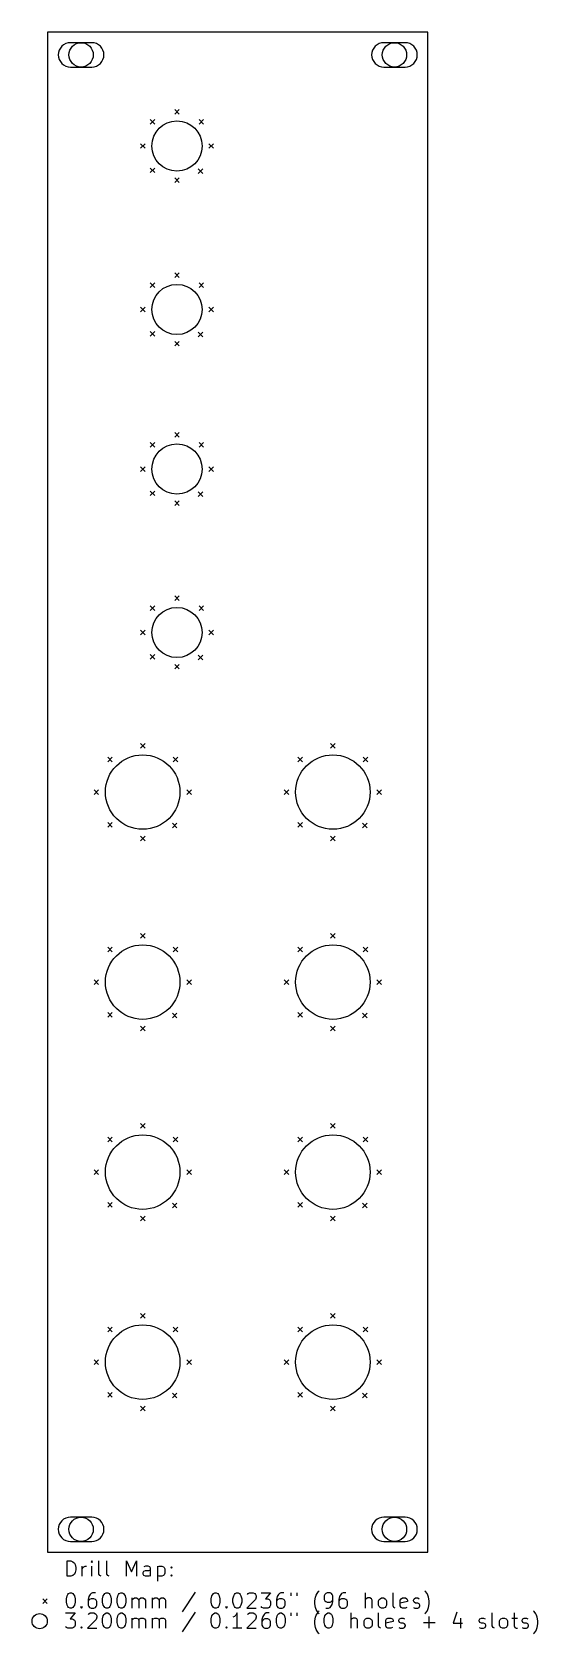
# Model space of a CAD drawing. Extents: x 64 to 131, y -268 to -58.
import ezdxf

# ---------------------------------------------------------------- set-up
doc = ezdxf.new("R2010")
doc.units = 0
doc.layers.add('BLACK', color=7, linetype='CONTINUOUS')

msp = doc.modelspace()

# ---------------------------------------------------------------- linework, layer by layer
at = {"layer": 'BLACK', "linetype": 'CONTINUOUS'}
for p, q in [((116.1, -57.6), (66.1, -57.6)), ((66.1, -57.6), (66.1, -257.6)), ((71.9, -59), (69.1, -59)), ((113.1, -59), (110.3, -59)), ((116.1, -257.6), (116.1, -57.6)), ((69.1, -62.2), (71.9, -62.2)), ((110.3, -62.2), (113.1, -62.2)), ((79.6, -69.1), (80.2, -69.7)), ((80.2, -69.1), (79.6, -69.7)), ((82.8, -67.8), (83.4, -68.4)), ((83.4, -67.8), (82.8, -68.4)), ((86, -69.1), (86.6, -69.7)), ((86.6, -69.1), (86, -69.7)), ((78.3, -72.3), (78.9, -72.9)), ((78.9, -72.3), (78.3, -72.9)), ((87.3, -72.3), (87.9, -72.9)), ((87.9, -72.3), (87.3, -72.9)), ((79.6, -75.5), (80.2, -76.1)), ((80.2, -75.5), (79.6, -76.1)), ((85.9, -75.6), (86.5, -76.2)), ((86.5, -75.6), (85.9, -76.2)), ((82.8, -76.8), (83.4, -77.4)), ((83.4, -76.8), (82.8, -77.4)), ((79.6, -90.6), (80.2, -91.2)), ((80.2, -90.6), (79.6, -91.2)), ((82.8, -89.3), (83.4, -89.9)), ((83.4, -89.3), (82.8, -89.9)), ((86, -90.6), (86.6, -91.2)), ((86.6, -90.6), (86, -91.2)), ((78.3, -93.8), (78.9, -94.4)), ((78.9, -93.8), (78.3, -94.4)), ((87.3, -93.8), (87.9, -94.4)), ((87.9, -93.8), (87.3, -94.4)), ((79.6, -97), (80.2, -97.6)), ((80.2, -97), (79.6, -97.6)), ((82.8, -98.3), (83.4, -98.9)), ((83.4, -98.3), (82.8, -98.9)), ((85.9, -97.1), (86.5, -97.7)), ((86.5, -97.1), (85.9, -97.7)), ((79.6, -111.6), (80.2, -112.2)), ((80.2, -111.6), (79.6, -112.2)), ((82.8, -110.3), (83.4, -110.9)), ((83.4, -110.3), (82.8, -110.9)), ((86, -111.6), (86.6, -112.2)), ((86.6, -111.6), (86, -112.2)), ((78.3, -114.8), (78.9, -115.4)), ((78.9, -114.8), (78.3, -115.4)), ((87.3, -114.8), (87.9, -115.4)), ((87.9, -114.8), (87.3, -115.4)), ((79.6, -118), (80.2, -118.6)), ((80.2, -118), (79.6, -118.6)), ((82.8, -119.3), (83.4, -119.9)), ((83.4, -119.3), (82.8, -119.9)), ((85.9, -118.1), (86.5, -118.7)), ((86.5, -118.1), (85.9, -118.7)), ((82.8, -131.8), (83.4, -132.4)), ((83.4, -131.8), (82.8, -132.4)), ((79.6, -133.1), (80.2, -133.7)), ((80.2, -133.1), (79.6, -133.7)), ((86, -133.1), (86.6, -133.7)), ((86.6, -133.1), (86, -133.7)), ((78.3, -136.3), (78.9, -136.9)), ((78.9, -136.3), (78.3, -136.9)), ((87.3, -136.3), (87.9, -136.9)), ((87.9, -136.3), (87.3, -136.9)), ((79.6, -139.5), (80.2, -140.1)), ((80.2, -139.5), (79.6, -140.1)), ((82.8, -140.8), (83.4, -141.4)), ((83.4, -140.8), (82.8, -141.4)), ((85.9, -139.6), (86.5, -140.2)), ((86.5, -139.6), (85.9, -140.2)), ((78.3, -151.2), (78.9, -151.8)), ((78.9, -151.2), (78.3, -151.8)), ((103.3, -151.2), (103.9, -151.8)), ((103.9, -151.2), (103.3, -151.8)), ((74, -153), (74.6, -153.6)), ((74.6, -153), (74, -153.6)), ((82.6, -153), (83.2, -153.6)), ((83.2, -153), (82.6, -153.6)), ((99, -153), (99.6, -153.6)), ((99.6, -153), (99, -153.6)), ((107.6, -153), (108.2, -153.6)), ((108.2, -153), (107.6, -153.6)), ((72.2, -157.3), (72.8, -157.9)), ((72.8, -157.3), (72.2, -157.9)), ((84.4, -157.3), (85, -157.9)), ((85, -157.3), (84.4, -157.9)), ((97.2, -157.3), (97.8, -157.9)), ((97.8, -157.3), (97.2, -157.9)), ((109.4, -157.3), (110, -157.9)), ((110, -157.3), (109.4, -157.9)), ((74, -161.6), (74.6, -162.2)), ((74.6, -161.6), (74, -162.2)), ((82.5, -161.7), (83.1, -162.3)), ((83.1, -161.7), (82.5, -162.3)), ((99, -161.6), (99.6, -162.2)), ((99.6, -161.6), (99, -162.2)), ((107.5, -161.7), (108.1, -162.3)), ((108.1, -161.7), (107.5, -162.3)), ((78.3, -163.4), (78.9, -164)), ((78.9, -163.4), (78.3, -164)), ((103.3, -163.4), (103.9, -164)), ((103.9, -163.4), (103.3, -164)), ((78.3, -176.2), (78.9, -176.8)), ((78.9, -176.2), (78.3, -176.8)), ((103.3, -176.2), (103.9, -176.8)), ((103.9, -176.2), (103.3, -176.8)), ((74, -178), (74.6, -178.6)), ((74.6, -178), (74, -178.6)), ((82.6, -178), (83.2, -178.6)), ((83.2, -178), (82.6, -178.6)), ((99, -178), (99.6, -178.6)), ((99.6, -178), (99, -178.6)), ((107.6, -178), (108.2, -178.6)), ((108.2, -178), (107.6, -178.6)), ((72.2, -182.3), (72.8, -182.9)), ((72.8, -182.3), (72.2, -182.9)), ((84.4, -182.3), (85, -182.9)), ((85, -182.3), (84.4, -182.9)), ((97.2, -182.3), (97.8, -182.9)), ((97.8, -182.3), (97.2, -182.9)), ((109.4, -182.3), (110, -182.9)), ((110, -182.3), (109.4, -182.9)), ((74, -186.6), (74.6, -187.2)), ((74.6, -186.6), (74, -187.2)), ((82.5, -186.7), (83.1, -187.3)), ((83.1, -186.7), (82.5, -187.3)), ((99, -186.6), (99.6, -187.2)), ((99.6, -186.6), (99, -187.2)), ((107.5, -186.7), (108.1, -187.3)), ((108.1, -186.7), (107.5, -187.3)), ((78.3, -188.4), (78.9, -189)), ((78.9, -188.4), (78.3, -189)), ((103.3, -188.4), (103.9, -189)), ((103.9, -188.4), (103.3, -189)), ((78.3, -201.2), (78.9, -201.8)), ((78.9, -201.2), (78.3, -201.8)), ((103.3, -201.2), (103.9, -201.8)), ((103.9, -201.2), (103.3, -201.8)), ((74, -203), (74.6, -203.6)), ((74.6, -203), (74, -203.6)), ((82.6, -203), (83.2, -203.6)), ((83.2, -203), (82.6, -203.6)), ((99, -203), (99.6, -203.6)), ((99.6, -203), (99, -203.6)), ((107.6, -203), (108.2, -203.6)), ((108.2, -203), (107.6, -203.6)), ((72.2, -207.3), (72.8, -207.9)), ((72.8, -207.3), (72.2, -207.9)), ((84.4, -207.3), (85, -207.9)), ((85, -207.3), (84.4, -207.9)), ((97.2, -207.3), (97.8, -207.9)), ((97.8, -207.3), (97.2, -207.9)), ((109.4, -207.3), (110, -207.9)), ((110, -207.3), (109.4, -207.9)), ((74, -211.6), (74.6, -212.2)), ((74.6, -211.6), (74, -212.2)), ((82.5, -211.7), (83.1, -212.3)), ((83.1, -211.7), (82.5, -212.3)), ((99, -211.6), (99.6, -212.2)), ((99.6, -211.6), (99, -212.2)), ((107.5, -211.7), (108.1, -212.3)), ((108.1, -211.7), (107.5, -212.3)), ((78.3, -213.4), (78.9, -214)), ((78.9, -213.4), (78.3, -214)), ((103.3, -213.4), (103.9, -214)), ((103.9, -213.4), (103.3, -214)), ((78.3, -226.2), (78.9, -226.8)), ((78.9, -226.2), (78.3, -226.8)), ((103.3, -226.2), (103.9, -226.8)), ((103.9, -226.2), (103.3, -226.8)), ((74, -228), (74.6, -228.6)), ((74.6, -228), (74, -228.6)), ((82.6, -228), (83.2, -228.6)), ((83.2, -228), (82.6, -228.6)), ((99, -228), (99.6, -228.6)), ((99.6, -228), (99, -228.6)), ((107.6, -228), (108.2, -228.6)), ((108.2, -228), (107.6, -228.6)), ((72.2, -232.3), (72.8, -232.9)), ((72.8, -232.3), (72.2, -232.9)), ((84.4, -232.3), (85, -232.9)), ((85, -232.3), (84.4, -232.9)), ((97.2, -232.3), (97.8, -232.9)), ((97.8, -232.3), (97.2, -232.9)), ((109.4, -232.3), (110, -232.9)), ((110, -232.3), (109.4, -232.9)), ((74, -236.6), (74.6, -237.2)), ((74.6, -236.6), (74, -237.2)), ((82.5, -236.7), (83.1, -237.3)), ((83.1, -236.7), (82.5, -237.3)), ((99, -236.6), (99.6, -237.2)), ((99.6, -236.6), (99, -237.2)), ((107.5, -236.7), (108.1, -237.3)), ((108.1, -236.7), (107.5, -237.3)), ((78.3, -238.4), (78.9, -239)), ((78.9, -238.4), (78.3, -239)), ((103.3, -238.4), (103.9, -239)), ((103.9, -238.4), (103.3, -239)), ((71.9, -253), (69.1, -253)), ((113.1, -253), (110.3, -253)), ((69.1, -256.2), (71.9, -256.2)), ((110.3, -256.2), (113.1, -256.2)), ((66.1, -257.6), (116.1, -257.6)), ((68.657768, -260.764838), (68.657768, -258.764838)), ((68.657768, -258.764838), (69.133958, -258.764838)), ((69.133958, -258.764838), (69.419673, -258.860076)), ((69.419673, -258.860076), (69.610149, -259.050552)), ((69.610149, -259.050552), (69.705387, -259.241028)), ((69.705387, -259.241028), (69.800625, -259.62198)), ((71.895863, -258.764838), (71.800625, -258.860076)), ((71.800625, -258.860076), (71.895863, -258.955314)), ((71.991101, -258.860076), (71.895863, -258.764838)), ((71.895863, -258.764838), (71.895863, -258.955314)), ((71.895863, -258.955314), (71.991101, -258.860076)), ((72.848244, -260.479123), (72.848244, -258.764838)), ((73.895863, -260.479123), (73.895863, -258.764838)), ((76.467292, -260.764838), (76.467292, -258.764838)), ((76.467292, -258.764838), (77.133959, -260.193409)), ((77.133959, -260.193409), (77.800625, -258.764838)), ((77.800625, -258.764838), (77.800625, -260.764838)), ((69.133958, -260.764838), (68.657768, -260.764838)), ((69.419673, -260.6696), (69.133958, -260.764838)), ((69.610149, -260.479123), (69.419673, -260.6696)), ((69.705387, -260.288647), (69.610149, -260.479123)), ((69.800625, -259.907695), (69.705387, -260.288647)), ((69.800625, -259.62198), (69.800625, -259.907695)), ((70.657768, -260.764838), (70.657768, -259.431504)), ((70.657768, -259.812457), (70.753006, -259.62198)), ((70.753006, -259.62198), (70.848244, -259.526742)), ((70.848244, -259.526742), (71.03872, -259.431504)), ((71.03872, -259.431504), (71.229197, -259.431504)), ((71.895863, -260.764838), (71.895863, -259.431504)), ((72.943482, -260.6696), (72.848244, -260.479123)), ((73.133958, -260.764838), (72.943482, -260.6696)), ((73.991101, -260.6696), (73.895863, -260.479123)), ((74.181577, -260.764838), (73.991101, -260.6696)), ((78.657768, -260.288647), (78.753006, -260.098171)), ((78.657768, -260.479123), (78.657768, -260.288647)), ((78.753006, -260.6696), (78.657768, -260.479123)), ((78.943482, -259.431504), (78.753006, -259.526742)), ((78.753006, -260.098171), (78.943482, -260.002933)), ((78.943482, -260.764838), (78.753006, -260.6696)), ((79.324435, -259.431504), (78.943482, -259.431504)), ((78.943482, -260.002933), (79.419673, -260.002933)), ((79.419673, -260.764838), (78.943482, -260.764838)), ((79.514911, -259.526742), (79.324435, -259.431504)), ((79.419673, -260.002933), (79.610149, -259.907695)), ((79.610149, -260.6696), (79.419673, -260.764838)), ((79.610149, -259.717219), (79.514911, -259.526742)), ((79.610149, -260.764838), (79.610149, -259.717219)), ((80.56253, -259.431504), (80.56253, -261.431504)), ((80.56253, -259.526742), (80.753006, -259.431504)), ((80.753006, -260.764838), (80.56253, -260.6696)), ((80.753006, -259.431504), (81.133959, -259.431504)), ((81.133959, -260.764838), (80.753006, -260.764838)), ((81.133959, -259.431504), (81.324435, -259.526742)), ((81.324435, -260.6696), (81.133959, -260.764838)), ((81.324435, -259.526742), (81.419673, -259.62198)), ((81.419673, -260.574361), (81.324435, -260.6696)), ((81.419673, -259.62198), (81.514911, -259.812457)), ((81.514911, -260.383885), (81.419673, -260.574361)), ((81.514911, -259.812457), (81.514911, -260.383885)), ((82.276816, -259.62198), (82.372054, -259.526742)), ((82.372054, -259.717219), (82.276816, -259.62198)), ((82.276816, -260.6696), (82.372054, -260.574361)), ((82.372054, -260.764838), (82.276816, -260.6696)), ((82.372054, -259.526742), (82.467292, -259.62198)), ((82.372054, -259.526742), (82.372054, -259.717219)), ((82.467292, -259.62198), (82.372054, -259.717219)), ((82.372054, -260.574361), (82.467292, -260.6696)), ((82.372054, -260.574361), (82.372054, -260.764838)), ((82.467292, -260.6696), (82.372054, -260.764838)), ((68.56253, -263.726742), (68.657768, -263.34579)), ((68.657768, -263.34579), (68.753006, -263.155314)), ((68.753006, -263.155314), (68.848244, -263.060076)), ((68.848244, -263.060076), (69.03872, -262.964838)), ((69.03872, -262.964838), (69.229197, -262.964838)), ((69.229197, -262.964838), (69.419673, -263.060076)), ((69.419673, -263.060076), (69.514911, -263.155314)), ((69.514911, -263.155314), (69.610149, -263.34579)), ((69.610149, -263.34579), (69.705387, -263.726742)), ((71.514911, -263.441028), (71.419673, -263.82198)), ((71.705387, -263.155314), (71.514911, -263.441028)), ((71.800625, -263.060076), (71.705387, -263.155314)), ((71.991101, -262.964838), (71.800625, -263.060076)), ((72.372054, -262.964838), (71.991101, -262.964838)), ((73.324435, -263.726742), (73.419673, -263.34579)), ((73.419673, -263.34579), (73.514911, -263.155314)), ((73.514911, -263.155314), (73.610149, -263.060076)), ((73.610149, -263.060076), (73.800625, -262.964838)), ((73.800625, -262.964838), (73.991102, -262.964838)), ((73.991102, -262.964838), (74.181578, -263.060076)), ((74.181578, -263.060076), (74.276816, -263.155314)), ((74.276816, -263.155314), (74.372054, -263.34579)), ((74.372054, -263.34579), (74.467292, -263.726742)), ((75.229197, -263.726742), (75.324435, -263.34579)), ((75.324435, -263.34579), (75.419673, -263.155314)), ((75.419673, -263.155314), (75.514911, -263.060076)), ((75.514911, -263.060076), (75.705387, -262.964838)), ((75.705387, -262.964838), (75.895864, -262.964838)), ((75.895864, -262.964838), (76.08634, -263.060076)), ((76.08634, -263.060076), (76.181578, -263.155314)), ((76.181578, -263.155314), (76.276816, -263.34579)), ((76.276816, -263.34579), (76.372054, -263.726742)), ((85.514912, -262.8696), (83.800627, -265.441028)), ((87.610151, -263.726742), (87.705389, -263.34579)), ((87.705389, -263.34579), (87.800627, -263.155314)), ((87.800627, -263.155314), (87.895865, -263.060076)), ((87.895865, -263.060076), (88.086341, -262.964838)), ((88.086341, -262.964838), (88.276818, -262.964838)), ((88.276818, -262.964838), (88.467294, -263.060076)), ((88.467294, -263.060076), (88.562532, -263.155314)), ((88.562532, -263.155314), (88.65777, -263.34579)), ((88.65777, -263.34579), (88.753008, -263.726742)), ((90.467294, -263.726742), (90.562532, -263.34579)), ((90.562532, -263.34579), (90.65777, -263.155314)), ((90.65777, -263.155314), (90.753008, -263.060076)), ((90.753008, -263.060076), (90.943484, -262.964838)), ((90.943484, -262.964838), (91.133961, -262.964838)), ((91.133961, -262.964838), (91.324437, -263.060076)), ((91.324437, -263.060076), (91.419675, -263.155314)), ((91.419675, -263.155314), (91.514913, -263.34579)), ((91.514913, -263.34579), (91.610151, -263.726742)), ((92.372056, -263.155314), (92.467294, -263.060076)), ((92.467294, -263.060076), (92.65777, -262.964838)), ((92.65777, -262.964838), (93.133961, -262.964838)), ((93.133961, -262.964838), (93.324437, -263.060076)), ((93.324437, -263.060076), (93.419675, -263.155314)), ((93.419675, -263.155314), (93.514913, -263.34579)), ((93.514913, -263.34579), (93.514913, -263.536266)), ((94.18158, -262.964838), (95.419675, -262.964838)), ((95.419675, -262.964838), (94.753008, -263.726742)), ((96.276818, -263.441028), (96.18158, -263.82198)), ((96.467294, -263.155314), (96.276818, -263.441028)), ((96.562532, -263.060076), (96.467294, -263.155314)), ((96.753008, -262.964838), (96.562532, -263.060076)), ((97.133961, -262.964838), (96.753008, -262.964838)), ((98.086342, -262.964838), (98.086342, -263.34579)), ((98.848247, -262.964838), (98.848247, -263.34579)), ((101.324438, -263.536266), (101.419676, -263.250552)), ((101.419676, -263.250552), (101.514914, -263.060076)), ((101.514914, -263.060076), (101.70539, -262.774361)), ((101.70539, -262.774361), (101.800629, -262.679123)), ((102.562533, -263.155314), (102.467295, -263.34579)), ((102.467295, -263.34579), (102.467295, -263.82198)), ((102.657771, -263.060076), (102.562533, -263.155314)), ((102.848247, -262.964838), (102.657771, -263.060076)), ((103.2292, -262.964838), (102.848247, -262.964838)), ((103.419676, -263.060076), (103.2292, -262.964838)), ((103.514914, -263.155314), (103.419676, -263.060076)), ((103.610152, -263.34579), (103.514914, -263.155314)), ((103.610152, -264.107695), (103.610152, -263.34579)), ((104.467295, -263.441028), (104.372057, -263.82198)), ((104.657771, -263.155314), (104.467295, -263.441028)), ((104.753009, -263.060076), (104.657771, -263.155314)), ((104.943485, -262.964838), (104.753009, -263.060076)), ((105.324438, -262.964838), (104.943485, -262.964838)), ((107.895867, -264.964838), (107.895867, -262.964838)), ((111.514915, -264.679123), (111.514915, -262.964838)), ((115.80063, -262.774361), (115.705392, -262.679123)), ((115.991106, -263.060076), (115.80063, -262.774361)), ((116.086344, -263.250552), (115.991106, -263.060076)), ((116.181582, -263.536266), (116.086344, -263.250552)), ((65.45, -263.75), (66.05, -264.35)), ((66.05, -263.75), (65.45, -264.35)), ((68.56253, -264.202933), (68.56253, -263.726742)), ((68.657768, -264.583885), (68.56253, -264.202933)), ((68.753006, -264.774361), (68.657768, -264.583885)), ((68.848244, -264.8696), (68.753006, -264.774361)), ((69.03872, -264.964838), (68.848244, -264.8696)), ((69.229197, -264.964838), (69.03872, -264.964838)), ((69.419673, -264.8696), (69.229197, -264.964838)), ((69.514911, -264.774361), (69.419673, -264.8696)), ((69.610149, -264.583885), (69.514911, -264.774361)), ((69.705387, -264.202933), (69.610149, -264.583885)), ((69.705387, -263.726742), (69.705387, -264.202933)), ((70.467292, -264.8696), (70.56253, -264.774361)), ((70.56253, -264.964838), (70.467292, -264.8696)), ((70.56253, -264.774361), (70.657768, -264.8696)), ((70.56253, -264.774361), (70.56253, -264.964838)), ((70.657768, -264.8696), (70.56253, -264.964838)), ((71.419673, -263.82198), (71.419673, -264.583885)), ((71.514911, -263.917219), (71.419673, -264.107695)), ((71.419673, -264.583885), (71.514911, -264.774361)), ((71.610149, -263.82198), (71.514911, -263.917219)), ((71.514911, -264.774361), (71.610149, -264.8696)), ((71.800625, -263.726742), (71.610149, -263.82198)), ((71.610149, -264.8696), (71.800625, -264.964838)), ((72.181578, -263.726742), (71.800625, -263.726742)), ((71.800625, -264.964838), (72.181578, -264.964838)), ((72.372054, -263.82198), (72.181578, -263.726742)), ((72.181578, -264.964838), (72.372054, -264.8696)), ((72.467292, -263.917219), (72.372054, -263.82198)), ((72.372054, -264.8696), (72.467292, -264.774361)), ((72.56253, -264.107695), (72.467292, -263.917219)), ((72.467292, -264.774361), (72.56253, -264.583885)), ((72.56253, -264.583885), (72.56253, -264.107695)), ((73.324435, -264.202933), (73.324435, -263.726742)), ((73.419673, -264.583885), (73.324435, -264.202933)), ((73.514911, -264.774361), (73.419673, -264.583885)), ((73.610149, -264.8696), (73.514911, -264.774361)), ((73.800625, -264.964838), (73.610149, -264.8696)), ((73.991102, -264.964838), (73.800625, -264.964838)), ((74.181578, -264.8696), (73.991102, -264.964838)), ((74.276816, -264.774361), (74.181578, -264.8696)), ((74.372054, -264.583885), (74.276816, -264.774361)), ((74.467292, -264.202933), (74.372054, -264.583885)), ((74.467292, -263.726742), (74.467292, -264.202933)), ((75.229197, -264.202933), (75.229197, -263.726742)), ((75.324435, -264.583885), (75.229197, -264.202933)), ((75.419673, -264.774361), (75.324435, -264.583885)), ((75.514911, -264.8696), (75.419673, -264.774361)), ((75.705387, -264.964838), (75.514911, -264.8696)), ((75.895864, -264.964838), (75.705387, -264.964838)), ((76.08634, -264.8696), (75.895864, -264.964838)), ((76.181578, -264.774361), (76.08634, -264.8696)), ((76.276816, -264.583885), (76.181578, -264.774361)), ((76.372054, -264.202933), (76.276816, -264.583885)), ((76.372054, -263.726742), (76.372054, -264.202933)), ((77.229197, -264.964838), (77.229197, -263.631504)), ((77.229197, -263.82198), (77.324435, -263.726742)), ((77.324435, -263.726742), (77.514911, -263.631504)), ((77.514911, -263.631504), (77.800626, -263.631504)), ((77.800626, -263.631504), (77.991102, -263.726742)), ((77.991102, -263.726742), (78.08634, -263.917219)), ((78.08634, -263.917219), (78.181578, -263.726742)), ((78.08634, -263.917219), (78.08634, -264.964838)), ((78.181578, -263.726742), (78.372054, -263.631504)), ((78.372054, -263.631504), (78.657768, -263.631504)), ((78.657768, -263.631504), (78.848245, -263.726742)), ((78.848245, -263.726742), (78.943483, -263.917219)), ((78.943483, -263.917219), (78.943483, -264.964838)), ((79.895864, -264.964838), (79.895864, -263.631504)), ((79.895864, -263.82198), (79.991102, -263.726742)), ((79.991102, -263.726742), (80.181578, -263.631504)), ((80.181578, -263.631504), (80.467293, -263.631504)), ((80.467293, -263.631504), (80.657769, -263.726742)), ((80.657769, -263.726742), (80.753007, -263.917219)), ((80.753007, -263.917219), (80.848245, -263.726742)), ((80.753007, -263.917219), (80.753007, -264.964838)), ((80.848245, -263.726742), (81.038721, -263.631504)), ((81.038721, -263.631504), (81.324435, -263.631504)), ((81.324435, -263.631504), (81.514912, -263.726742)), ((81.514912, -263.726742), (81.61015, -263.917219)), ((81.61015, -263.917219), (81.61015, -264.964838)), ((85.514912, -265.5096), (83.800627, -268.081028)), ((87.610151, -264.202933), (87.610151, -263.726742)), ((87.705389, -264.583885), (87.610151, -264.202933)), ((87.800627, -264.774361), (87.705389, -264.583885)), ((87.895865, -264.8696), (87.800627, -264.774361)), ((88.086341, -264.964838), (87.895865, -264.8696)), ((88.276818, -264.964838), (88.086341, -264.964838)), ((88.467294, -264.8696), (88.276818, -264.964838)), ((88.562532, -264.774361), (88.467294, -264.8696)), ((88.65777, -264.583885), (88.562532, -264.774361)), ((88.753008, -264.202933), (88.65777, -264.583885)), ((88.753008, -263.726742), (88.753008, -264.202933)), ((89.514913, -264.8696), (89.610151, -264.774361)), ((89.610151, -264.964838), (89.514913, -264.8696)), ((89.610151, -264.774361), (89.705389, -264.8696)), ((89.610151, -264.774361), (89.610151, -264.964838)), ((89.705389, -264.8696), (89.610151, -264.964838)), ((90.467294, -264.202933), (90.467294, -263.726742)), ((90.562532, -264.583885), (90.467294, -264.202933)), ((90.65777, -264.774361), (90.562532, -264.583885)), ((90.753008, -264.8696), (90.65777, -264.774361)), ((90.943484, -264.964838), (90.753008, -264.8696)), ((91.133961, -264.964838), (90.943484, -264.964838)), ((91.324437, -264.8696), (91.133961, -264.964838)), ((91.419675, -264.774361), (91.324437, -264.8696)), ((91.514913, -264.583885), (91.419675, -264.774361)), ((91.610151, -264.202933), (91.514913, -264.583885)), ((91.610151, -263.726742), (91.610151, -264.202933)), ((93.419675, -263.82198), (92.276818, -264.964838)), ((92.276818, -264.964838), (93.514913, -264.964838)), ((93.514913, -263.536266), (93.419675, -263.82198)), ((94.276818, -264.8696), (94.18158, -264.774361)), ((94.467294, -264.964838), (94.276818, -264.8696)), ((95.038723, -264.964838), (94.467294, -264.964838)), ((94.753008, -263.726742), (95.038723, -263.726742)), ((95.038723, -263.726742), (95.229199, -263.82198)), ((95.229199, -264.8696), (95.038723, -264.964838)), ((95.229199, -263.82198), (95.324437, -263.917219)), ((95.324437, -264.774361), (95.229199, -264.8696)), ((95.324437, -263.917219), (95.419675, -264.107695)), ((95.419675, -264.583885), (95.324437, -264.774361)), ((95.419675, -264.107695), (95.419675, -264.583885)), ((96.18158, -263.82198), (96.18158, -264.583885)), ((96.276818, -263.917219), (96.18158, -264.107695)), ((96.18158, -264.583885), (96.276818, -264.774361)), ((96.372056, -263.82198), (96.276818, -263.917219)), ((96.276818, -264.774361), (96.372056, -264.8696)), ((96.562532, -263.726742), (96.372056, -263.82198)), ((96.372056, -264.8696), (96.562532, -264.964838)), ((96.943485, -263.726742), (96.562532, -263.726742)), ((96.562532, -264.964838), (96.943485, -264.964838)), ((97.133961, -263.82198), (96.943485, -263.726742)), ((96.943485, -264.964838), (97.133961, -264.8696)), ((97.229199, -263.917219), (97.133961, -263.82198)), ((97.133961, -264.8696), (97.229199, -264.774361)), ((97.324437, -264.107695), (97.229199, -263.917219)), ((97.229199, -264.774361), (97.324437, -264.583885)), ((97.324437, -264.583885), (97.324437, -264.107695)), ((101.2292, -264.012457), (101.324438, -263.536266)), ((101.2292, -264.393409), (101.2292, -264.012457)), ((101.324438, -264.8696), (101.2292, -264.393409)), ((101.419676, -265.155314), (101.324438, -264.8696)), ((101.514914, -265.34579), (101.419676, -265.155314)), ((101.70539, -265.631504), (101.514914, -265.34579)), ((101.514914, -265.700076), (101.70539, -265.414361)), ((101.70539, -265.414361), (101.800629, -265.319123)), ((102.467295, -263.82198), (102.562533, -264.012457)), ((102.562533, -264.012457), (102.657771, -264.107695)), ((102.657771, -264.107695), (102.848247, -264.202933)), ((102.657771, -264.964838), (103.038723, -264.964838)), ((102.848247, -264.202933), (103.2292, -264.202933)), ((103.038723, -264.964838), (103.2292, -264.8696)), ((103.2292, -264.202933), (103.419676, -264.107695)), ((103.2292, -264.8696), (103.324438, -264.774361)), ((103.324438, -264.774361), (103.514914, -264.488647)), ((103.419676, -264.107695), (103.514914, -264.012457)), ((103.514914, -264.012457), (103.610152, -263.82198)), ((103.514914, -264.488647), (103.610152, -264.107695)), ((104.372057, -263.82198), (104.372057, -264.583885)), ((104.467295, -263.917219), (104.372057, -264.107695)), ((104.372057, -264.583885), (104.467295, -264.774361)), ((104.562533, -263.82198), (104.467295, -263.917219)), ((104.467295, -264.774361), (104.562533, -264.8696)), ((104.753009, -263.726742), (104.562533, -263.82198)), ((104.562533, -264.8696), (104.753009, -264.964838)), ((105.133962, -263.726742), (104.753009, -263.726742)), ((104.753009, -264.964838), (105.133962, -264.964838)), ((105.324438, -263.82198), (105.133962, -263.726742)), ((105.133962, -264.964838), (105.324438, -264.8696)), ((105.419676, -263.917219), (105.324438, -263.82198)), ((105.324438, -264.8696), (105.419676, -264.774361)), ((105.514914, -264.107695), (105.419676, -263.917219)), ((105.419676, -264.774361), (105.514914, -264.583885)), ((105.514914, -264.583885), (105.514914, -264.107695)), ((107.991105, -263.726742), (107.895867, -263.82198)), ((108.181581, -263.631504), (107.991105, -263.726742)), ((108.467296, -263.631504), (108.181581, -263.631504)), ((108.657772, -263.726742), (108.467296, -263.631504)), ((108.75301, -263.917219), (108.657772, -263.726742)), ((108.75301, -264.964838), (108.75301, -263.917219)), ((109.610153, -264.012457), (109.705391, -263.82198)), ((109.610153, -264.583885), (109.610153, -264.012457)), ((109.705391, -264.774361), (109.610153, -264.583885)), ((109.705391, -263.82198), (109.800629, -263.726742)), ((109.800629, -264.8696), (109.705391, -264.774361)), ((109.800629, -263.726742), (109.991105, -263.631504)), ((109.991105, -264.964838), (109.800629, -264.8696)), ((109.991105, -263.631504), (110.27682, -263.631504)), ((110.27682, -264.964838), (109.991105, -264.964838)), ((110.27682, -263.631504), (110.467296, -263.726742)), ((110.467296, -264.8696), (110.27682, -264.964838)), ((110.467296, -263.726742), (110.562534, -263.82198)), ((110.562534, -264.774361), (110.467296, -264.8696)), ((110.562534, -263.82198), (110.657772, -264.012457)), ((110.657772, -264.583885), (110.562534, -264.774361)), ((110.657772, -264.012457), (110.657772, -264.583885)), ((111.610153, -264.8696), (111.514915, -264.679123)), ((111.800629, -264.964838), (111.610153, -264.8696)), ((112.467296, -263.917219), (112.562534, -263.726742)), ((112.467296, -264.679123), (112.467296, -263.917219)), ((113.419677, -264.107695), (112.467296, -264.298171)), ((112.562534, -264.8696), (112.467296, -264.679123)), ((112.562534, -263.726742), (112.75301, -263.631504)), ((112.75301, -264.964838), (112.562534, -264.8696)), ((112.75301, -263.631504), (113.133963, -263.631504)), ((113.133963, -264.964838), (112.75301, -264.964838)), ((113.133963, -263.631504), (113.324439, -263.726742)), ((113.324439, -264.8696), (113.133963, -264.964838)), ((113.324439, -263.726742), (113.419677, -263.917219)), ((113.419677, -263.917219), (113.419677, -264.107695)), ((114.181582, -263.917219), (114.27682, -263.726742)), ((114.181582, -264.012457), (114.181582, -263.917219)), ((114.27682, -264.202933), (114.181582, -264.012457)), ((114.181582, -264.8696), (114.372058, -264.964838)), ((114.27682, -263.726742), (114.467296, -263.631504)), ((114.467296, -264.298171), (114.27682, -264.202933)), ((114.372058, -264.964838), (114.75301, -264.964838)), ((114.467296, -263.631504), (114.75301, -263.631504)), ((114.75301, -264.298171), (114.467296, -264.298171)), ((114.75301, -263.631504), (114.943487, -263.726742)), ((114.943487, -264.393409), (114.75301, -264.298171)), ((114.75301, -264.964838), (114.943487, -264.8696)), ((115.038725, -264.583885), (114.943487, -264.393409)), ((114.943487, -264.8696), (115.038725, -264.679123)), ((115.038725, -264.679123), (115.038725, -264.583885)), ((115.80063, -265.631504), (115.991106, -265.34579)), ((115.991106, -265.34579), (116.086344, -265.155314)), ((116.086344, -265.155314), (116.181582, -264.8696)), ((116.27682, -264.012457), (116.181582, -263.536266)), ((116.181582, -264.8696), (116.27682, -264.393409)), ((116.27682, -264.393409), (116.27682, -264.012457)), ((119.895868, -265.5096), (119.419678, -266.938171)), ((130.086346, -265.414361), (129.991108, -265.319123)), ((130.276822, -265.700076), (130.086346, -265.414361)), ((68.467292, -265.604838), (69.705387, -265.604838)), ((68.56253, -267.5096), (68.467292, -267.414361)), ((68.753006, -267.604838), (68.56253, -267.5096)), ((69.324435, -267.604838), (68.753006, -267.604838)), ((69.705387, -265.604838), (69.03872, -266.366742)), ((69.03872, -266.366742), (69.324435, -266.366742)), ((69.324435, -266.366742), (69.514911, -266.46198)), ((69.514911, -267.5096), (69.324435, -267.604838)), ((69.514911, -266.46198), (69.610149, -266.557219)), ((69.610149, -267.414361), (69.514911, -267.5096)), ((69.610149, -266.557219), (69.705387, -266.747695)), ((69.705387, -267.223885), (69.610149, -267.414361)), ((69.705387, -266.747695), (69.705387, -267.223885)), ((70.467292, -267.5096), (70.56253, -267.414361)), ((70.56253, -267.604838), (70.467292, -267.5096)), ((70.56253, -267.414361), (70.657768, -267.5096)), ((70.56253, -267.414361), (70.56253, -267.604838)), ((70.657768, -267.5096), (70.56253, -267.604838)), ((72.467292, -266.46198), (71.324435, -267.604838)), ((71.324435, -267.604838), (72.56253, -267.604838)), ((71.419673, -265.795314), (71.514911, -265.700076)), ((71.514911, -265.700076), (71.705387, -265.604838)), ((71.705387, -265.604838), (72.181578, -265.604838)), ((72.181578, -265.604838), (72.372054, -265.700076)), ((72.372054, -265.700076), (72.467292, -265.795314)), ((72.467292, -265.795314), (72.56253, -265.98579)), ((72.56253, -266.176266), (72.467292, -266.46198)), ((72.56253, -265.98579), (72.56253, -266.176266)), ((73.324435, -266.366742), (73.419673, -265.98579)), ((73.324435, -266.842933), (73.324435, -266.366742)), ((73.419673, -267.223885), (73.324435, -266.842933)), ((73.419673, -265.98579), (73.514911, -265.795314)), ((73.514911, -267.414361), (73.419673, -267.223885)), ((73.514911, -265.795314), (73.610149, -265.700076)), ((73.610149, -267.5096), (73.514911, -267.414361)), ((73.610149, -265.700076), (73.800625, -265.604838)), ((73.800625, -267.604838), (73.610149, -267.5096)), ((73.800625, -265.604838), (73.991102, -265.604838)), ((73.991102, -267.604838), (73.800625, -267.604838)), ((73.991102, -265.604838), (74.181578, -265.700076)), ((74.181578, -267.5096), (73.991102, -267.604838)), ((74.181578, -265.700076), (74.276816, -265.795314)), ((74.276816, -267.414361), (74.181578, -267.5096)), ((74.276816, -265.795314), (74.372054, -265.98579)), ((74.372054, -267.223885), (74.276816, -267.414361)), ((74.372054, -265.98579), (74.467292, -266.366742)), ((74.467292, -266.842933), (74.372054, -267.223885)), ((74.467292, -266.366742), (74.467292, -266.842933)), ((75.229197, -266.366742), (75.324435, -265.98579)), ((75.229197, -266.842933), (75.229197, -266.366742)), ((75.324435, -267.223885), (75.229197, -266.842933)), ((75.324435, -265.98579), (75.419673, -265.795314)), ((75.419673, -267.414361), (75.324435, -267.223885)), ((75.419673, -265.795314), (75.514911, -265.700076)), ((75.514911, -267.5096), (75.419673, -267.414361)), ((75.514911, -265.700076), (75.705387, -265.604838)), ((75.705387, -267.604838), (75.514911, -267.5096)), ((75.705387, -265.604838), (75.895864, -265.604838)), ((75.895864, -267.604838), (75.705387, -267.604838)), ((75.895864, -265.604838), (76.08634, -265.700076)), ((76.08634, -267.5096), (75.895864, -267.604838)), ((76.08634, -265.700076), (76.181578, -265.795314)), ((76.181578, -267.414361), (76.08634, -267.5096)), ((76.181578, -265.795314), (76.276816, -265.98579)), ((76.276816, -267.223885), (76.181578, -267.414361)), ((76.276816, -265.98579), (76.372054, -266.366742)), ((76.372054, -266.842933), (76.276816, -267.223885)), ((76.372054, -266.366742), (76.372054, -266.842933)), ((77.229197, -267.604838), (77.229197, -266.271504)), ((77.229197, -266.46198), (77.324435, -266.366742)), ((77.324435, -266.366742), (77.514911, -266.271504)), ((77.514911, -266.271504), (77.800626, -266.271504)), ((77.800626, -266.271504), (77.991102, -266.366742)), ((77.991102, -266.366742), (78.08634, -266.557219)), ((78.08634, -266.557219), (78.181578, -266.366742)), ((78.08634, -266.557219), (78.08634, -267.604838)), ((78.181578, -266.366742), (78.372054, -266.271504)), ((78.372054, -266.271504), (78.657768, -266.271504)), ((78.657768, -266.271504), (78.848245, -266.366742)), ((78.848245, -266.366742), (78.943483, -266.557219)), ((78.943483, -266.557219), (78.943483, -267.604838)), ((79.895864, -267.604838), (79.895864, -266.271504)), ((79.895864, -266.46198), (79.991102, -266.366742)), ((79.991102, -266.366742), (80.181578, -266.271504)), ((80.181578, -266.271504), (80.467293, -266.271504)), ((80.467293, -266.271504), (80.657769, -266.366742)), ((80.657769, -266.366742), (80.753007, -266.557219)), ((80.753007, -266.557219), (80.848245, -266.366742)), ((80.753007, -266.557219), (80.753007, -267.604838)), ((80.848245, -266.366742), (81.038721, -266.271504)), ((81.038721, -266.271504), (81.324435, -266.271504)), ((81.324435, -266.271504), (81.514912, -266.366742)), ((81.514912, -266.366742), (81.61015, -266.557219)), ((81.61015, -266.557219), (81.61015, -267.604838)), ((87.610151, -266.366742), (87.705389, -265.98579)), ((87.610151, -266.842933), (87.610151, -266.366742)), ((87.705389, -267.223885), (87.610151, -266.842933)), ((87.705389, -265.98579), (87.800627, -265.795314)), ((87.800627, -267.414361), (87.705389, -267.223885)), ((87.800627, -265.795314), (87.895865, -265.700076)), ((87.895865, -267.5096), (87.800627, -267.414361)), ((87.895865, -265.700076), (88.086341, -265.604838)), ((88.086341, -267.604838), (87.895865, -267.5096)), ((88.086341, -265.604838), (88.276818, -265.604838)), ((88.276818, -267.604838), (88.086341, -267.604838)), ((88.276818, -265.604838), (88.467294, -265.700076)), ((88.467294, -267.5096), (88.276818, -267.604838)), ((88.467294, -265.700076), (88.562532, -265.795314)), ((88.562532, -267.414361), (88.467294, -267.5096)), ((88.562532, -265.795314), (88.65777, -265.98579)), ((88.65777, -267.223885), (88.562532, -267.414361)), ((88.65777, -265.98579), (88.753008, -266.366742)), ((88.753008, -266.842933), (88.65777, -267.223885)), ((88.753008, -266.366742), (88.753008, -266.842933)), ((89.514913, -267.5096), (89.610151, -267.414361)), ((89.610151, -267.604838), (89.514913, -267.5096)), ((89.610151, -267.414361), (89.705389, -267.5096)), ((89.610151, -267.414361), (89.610151, -267.604838)), ((89.705389, -267.5096), (89.610151, -267.604838)), ((90.65777, -266.081028), (90.467294, -266.176266)), ((91.610151, -267.604838), (90.467294, -267.604838)), ((90.848246, -265.890552), (90.65777, -266.081028)), ((91.038722, -265.604838), (90.848246, -265.890552)), ((91.038722, -267.604838), (91.038722, -265.604838)), ((93.419675, -266.46198), (92.276818, -267.604838)), ((92.276818, -267.604838), (93.514913, -267.604838)), ((92.372056, -265.795314), (92.467294, -265.700076)), ((92.467294, -265.700076), (92.65777, -265.604838)), ((92.65777, -265.604838), (93.133961, -265.604838)), ((93.133961, -265.604838), (93.324437, -265.700076)), ((93.324437, -265.700076), (93.419675, -265.795314)), ((93.419675, -265.795314), (93.514913, -265.98579)), ((93.514913, -266.176266), (93.419675, -266.46198)), ((93.514913, -265.98579), (93.514913, -266.176266)), ((94.372056, -266.081028), (94.276818, -266.46198)), ((94.276818, -266.46198), (94.276818, -267.223885)), ((94.372056, -266.557219), (94.276818, -266.747695)), ((94.276818, -267.223885), (94.372056, -267.414361)), ((94.562532, -265.795314), (94.372056, -266.081028)), ((94.467294, -266.46198), (94.372056, -266.557219)), ((94.372056, -267.414361), (94.467294, -267.5096)), ((94.65777, -266.366742), (94.467294, -266.46198)), ((94.467294, -267.5096), (94.65777, -267.604838)), ((94.65777, -265.700076), (94.562532, -265.795314)), ((94.848246, -265.604838), (94.65777, -265.700076)), ((95.038723, -266.366742), (94.65777, -266.366742)), ((94.65777, -267.604838), (95.038723, -267.604838)), ((95.229199, -265.604838), (94.848246, -265.604838)), ((95.229199, -266.46198), (95.038723, -266.366742)), ((95.038723, -267.604838), (95.229199, -267.5096)), ((95.324437, -266.557219), (95.229199, -266.46198)), ((95.229199, -267.5096), (95.324437, -267.414361)), ((95.419675, -266.747695), (95.324437, -266.557219)), ((95.324437, -267.414361), (95.419675, -267.223885)), ((95.419675, -267.223885), (95.419675, -266.747695)), ((96.18158, -266.366742), (96.276818, -265.98579)), ((96.18158, -266.842933), (96.18158, -266.366742)), ((96.276818, -267.223885), (96.18158, -266.842933)), ((96.276818, -265.98579), (96.372056, -265.795314)), ((96.372056, -267.414361), (96.276818, -267.223885)), ((96.372056, -265.795314), (96.467294, -265.700076)), ((96.467294, -267.5096), (96.372056, -267.414361)), ((96.467294, -265.700076), (96.65777, -265.604838)), ((96.65777, -267.604838), (96.467294, -267.5096)), ((96.65777, -265.604838), (96.848247, -265.604838)), ((96.848247, -267.604838), (96.65777, -267.604838)), ((96.848247, -265.604838), (97.038723, -265.700076)), ((97.038723, -267.5096), (96.848247, -267.604838)), ((97.038723, -265.700076), (97.133961, -265.795314)), ((97.133961, -267.414361), (97.038723, -267.5096)), ((97.133961, -265.795314), (97.229199, -265.98579)), ((97.229199, -267.223885), (97.133961, -267.414361)), ((97.229199, -265.98579), (97.324437, -266.366742)), ((97.324437, -266.842933), (97.229199, -267.223885)), ((97.324437, -266.366742), (97.324437, -266.842933)), ((98.086342, -265.604838), (98.086342, -265.98579)), ((98.848247, -265.604838), (98.848247, -265.98579)), ((101.2292, -266.652457), (101.324438, -266.176266)), ((101.2292, -267.033409), (101.2292, -266.652457)), ((101.324438, -267.5096), (101.2292, -267.033409)), ((101.324438, -266.176266), (101.419676, -265.890552)), ((101.419676, -267.795314), (101.324438, -267.5096)), ((101.419676, -265.890552), (101.514914, -265.700076)), ((101.800629, -265.726742), (101.70539, -265.631504)), ((102.467295, -266.366742), (102.562533, -265.98579)), ((102.467295, -266.842933), (102.467295, -266.366742)), ((102.562533, -267.223885), (102.467295, -266.842933)), ((102.562533, -265.98579), (102.657771, -265.795314)), ((102.657771, -267.414361), (102.562533, -267.223885)), ((102.657771, -265.795314), (102.753009, -265.700076)), ((102.753009, -267.5096), (102.657771, -267.414361)), ((102.753009, -265.700076), (102.943485, -265.604838)), ((102.943485, -267.604838), (102.753009, -267.5096)), ((102.943485, -265.604838), (103.133962, -265.604838)), ((103.133962, -267.604838), (102.943485, -267.604838)), ((103.133962, -265.604838), (103.324438, -265.700076)), ((103.324438, -267.5096), (103.133962, -267.604838)), ((103.324438, -265.700076), (103.419676, -265.795314)), ((103.419676, -267.414361), (103.324438, -267.5096)), ((103.419676, -265.795314), (103.514914, -265.98579)), ((103.514914, -267.223885), (103.419676, -267.414361)), ((103.514914, -265.98579), (103.610152, -266.366742)), ((103.610152, -266.842933), (103.514914, -267.223885)), ((103.610152, -266.366742), (103.610152, -266.842933)), ((105.991105, -267.604838), (105.991105, -265.604838)), ((106.086343, -266.366742), (105.991105, -266.46198)), ((106.276819, -266.271504), (106.086343, -266.366742)), ((106.562534, -266.271504), (106.276819, -266.271504)), ((106.75301, -266.366742), (106.562534, -266.271504)), ((106.848248, -266.557219), (106.75301, -266.366742)), ((106.848248, -267.604838), (106.848248, -266.557219)), ((107.705391, -266.652457), (107.800629, -266.46198)), ((107.705391, -267.223885), (107.705391, -266.652457)), ((107.800629, -267.414361), (107.705391, -267.223885)), ((107.800629, -266.46198), (107.895867, -266.366742)), ((107.895867, -267.5096), (107.800629, -267.414361)), ((107.895867, -266.366742), (108.086343, -266.271504)), ((108.086343, -267.604838), (107.895867, -267.5096)), ((108.086343, -266.271504), (108.372058, -266.271504)), ((108.372058, -267.604838), (108.086343, -267.604838)), ((108.372058, -266.271504), (108.562534, -266.366742)), ((108.562534, -267.5096), (108.372058, -267.604838)), ((108.562534, -266.366742), (108.657772, -266.46198)), ((108.657772, -267.414361), (108.562534, -267.5096)), ((108.657772, -266.46198), (108.75301, -266.652457)), ((108.75301, -267.223885), (108.657772, -267.414361)), ((108.75301, -266.652457), (108.75301, -267.223885)), ((109.610153, -267.319123), (109.610153, -265.604838)), ((109.705391, -267.5096), (109.610153, -267.319123)), ((109.895867, -267.604838), (109.705391, -267.5096)), ((110.562534, -266.557219), (110.657772, -266.366742)), ((110.562534, -267.319123), (110.562534, -266.557219)), ((111.514915, -266.747695), (110.562534, -266.938171)), ((110.657772, -267.5096), (110.562534, -267.319123)), ((110.657772, -266.366742), (110.848248, -266.271504)), ((110.848248, -267.604838), (110.657772, -267.5096)), ((110.848248, -266.271504), (111.229201, -266.271504)), ((111.229201, -267.604838), (110.848248, -267.604838)), ((111.229201, -266.271504), (111.419677, -266.366742)), ((111.419677, -267.5096), (111.229201, -267.604838)), ((111.419677, -266.366742), (111.514915, -266.557219)), ((111.514915, -266.557219), (111.514915, -266.747695)), ((112.27682, -266.557219), (112.372058, -266.366742)), ((112.27682, -266.652457), (112.27682, -266.557219)), ((112.372058, -266.842933), (112.27682, -266.652457)), ((112.27682, -267.5096), (112.467296, -267.604838)), ((112.372058, -266.366742), (112.562534, -266.271504)), ((112.562534, -266.938171), (112.372058, -266.842933)), ((112.467296, -267.604838), (112.848248, -267.604838)), ((112.562534, -266.271504), (112.848248, -266.271504)), ((112.848248, -266.938171), (112.562534, -266.938171)), ((112.848248, -266.271504), (113.038725, -266.366742)), ((113.038725, -267.033409), (112.848248, -266.938171)), ((112.848248, -267.604838), (113.038725, -267.5096)), ((113.133963, -267.223885), (113.038725, -267.033409)), ((113.038725, -267.5096), (113.133963, -267.319123)), ((113.133963, -267.319123), (113.133963, -267.223885)), ((115.514916, -266.842933), (117.038726, -266.842933)), ((115.705392, -265.726742), (115.80063, -265.631504)), ((116.276821, -267.604838), (116.276821, -266.081028)), ((119.419678, -266.938171), (120.657773, -266.938171)), ((120.372059, -266.271504), (120.372059, -267.604838)), ((122.84825, -266.557219), (122.943488, -266.366742)), ((122.84825, -266.652457), (122.84825, -266.557219)), ((122.943488, -266.842933), (122.84825, -266.652457)), ((122.84825, -267.5096), (123.038726, -267.604838)), ((122.943488, -266.366742), (123.133964, -266.271504)), ((123.133964, -266.938171), (122.943488, -266.842933)), ((123.038726, -267.604838), (123.419678, -267.604838)), ((123.133964, -266.271504), (123.419678, -266.271504)), ((123.419678, -266.938171), (123.133964, -266.938171)), ((123.419678, -266.271504), (123.610155, -266.366742)), ((123.610155, -267.033409), (123.419678, -266.938171)), ((123.419678, -267.604838), (123.610155, -267.5096)), ((123.705393, -267.223885), (123.610155, -267.033409)), ((123.610155, -267.5096), (123.705393, -267.319123)), ((123.705393, -267.319123), (123.705393, -267.223885)), ((124.562536, -267.319123), (124.562536, -265.604838)), ((124.657774, -267.5096), (124.562536, -267.319123)), ((124.84825, -267.604838), (124.657774, -267.5096)), ((125.514917, -266.652457), (125.610155, -266.46198)), ((125.514917, -267.223885), (125.514917, -266.652457)), ((125.610155, -267.414361), (125.514917, -267.223885)), ((125.610155, -266.46198), (125.705393, -266.366742)), ((125.705393, -267.5096), (125.610155, -267.414361)), ((125.705393, -266.366742), (125.895869, -266.271504)), ((125.895869, -267.604838), (125.705393, -267.5096)), ((125.895869, -266.271504), (126.181584, -266.271504)), ((126.181584, -267.604838), (125.895869, -267.604838)), ((126.181584, -266.271504), (126.37206, -266.366742)), ((126.37206, -267.5096), (126.181584, -267.604838)), ((126.37206, -266.366742), (126.467298, -266.46198)), ((126.467298, -267.414361), (126.37206, -267.5096)), ((126.467298, -266.46198), (126.562536, -266.652457)), ((126.562536, -267.223885), (126.467298, -267.414361)), ((126.562536, -266.652457), (126.562536, -267.223885)), ((127.133965, -266.271504), (127.895869, -266.271504)), ((127.419679, -265.604838), (127.419679, -267.319123)), ((127.419679, -267.319123), (127.514917, -267.5096)), ((127.514917, -267.5096), (127.705393, -267.604838)), ((127.705393, -267.604838), (127.895869, -267.604838)), ((128.467298, -266.557219), (128.562536, -266.366742)), ((128.467298, -266.652457), (128.467298, -266.557219)), ((128.562536, -266.842933), (128.467298, -266.652457)), ((128.467298, -267.5096), (128.657774, -267.604838)), ((128.562536, -266.366742), (128.753012, -266.271504)), ((128.753012, -266.938171), (128.562536, -266.842933)), ((128.657774, -267.604838), (129.038726, -267.604838)), ((128.753012, -266.271504), (129.038726, -266.271504)), ((129.038726, -266.938171), (128.753012, -266.938171)), ((129.038726, -266.271504), (129.229203, -266.366742)), ((129.229203, -267.033409), (129.038726, -266.938171)), ((129.038726, -267.604838), (129.229203, -267.5096)), ((129.324441, -267.223885), (129.229203, -267.033409)), ((129.229203, -267.5096), (129.324441, -267.319123)), ((129.324441, -267.319123), (129.324441, -267.223885)), ((130.37206, -265.890552), (130.276822, -265.700076)), ((130.467298, -266.176266), (130.37206, -265.890552)), ((130.37206, -267.795314), (130.467298, -267.5096)), ((130.562536, -266.652457), (130.467298, -266.176266)), ((130.467298, -267.5096), (130.562536, -267.033409)), ((130.562536, -267.033409), (130.562536, -266.652457)), ((101.514914, -267.98579), (101.419676, -267.795314)), ((101.70539, -268.271504), (101.514914, -267.98579)), ((101.800629, -268.366742), (101.70539, -268.271504)), ((129.991108, -268.366742), (130.086346, -268.271504)), ((130.086346, -268.271504), (130.276822, -267.98579)), ((130.276822, -267.98579), (130.37206, -267.795314))]:
    msp.add_line(p, q, dxfattribs=at)
at = {"layer": 'BLACK'}
for centre, radius in [((70.5, -60.6), 1.6), ((111.7, -60.6), 1.6), ((83.1, -72.6), 3.3), ((83.1, -94.1), 3.3), ((83.1, -115.1), 3.3), ((83.1, -136.6), 3.3), ((78.6, -157.6), 4.9), ((103.6, -157.6), 4.9), ((78.6, -182.6), 4.9), ((103.6, -182.6), 4.9), ((78.6, -207.6), 4.9), ((103.6, -207.6), 4.9), ((78.6, -232.6), 4.9), ((103.6, -232.6), 4.9), ((70.5, -254.6), 1.6), ((111.7, -254.6), 1.6), ((65.05, -266.69), 1)]:
    msp.add_circle(centre, radius, dxfattribs=at)
for centre, start, end in [((69.1, -60.6), 90, 270), ((71.9, -60.6), -90, 90), ((110.3, -60.6), 90, 270), ((113.1, -60.6), 270, 450), ((69.1, -254.6), 90, 270), ((71.9, -254.6), -90, 90), ((110.3, -254.6), 90, 270), ((113.1, -254.6), 270, 450)]:
    msp.add_arc(centre, 1.6, start, end, dxfattribs=at)

doc.saveas('drawing.dxf')
